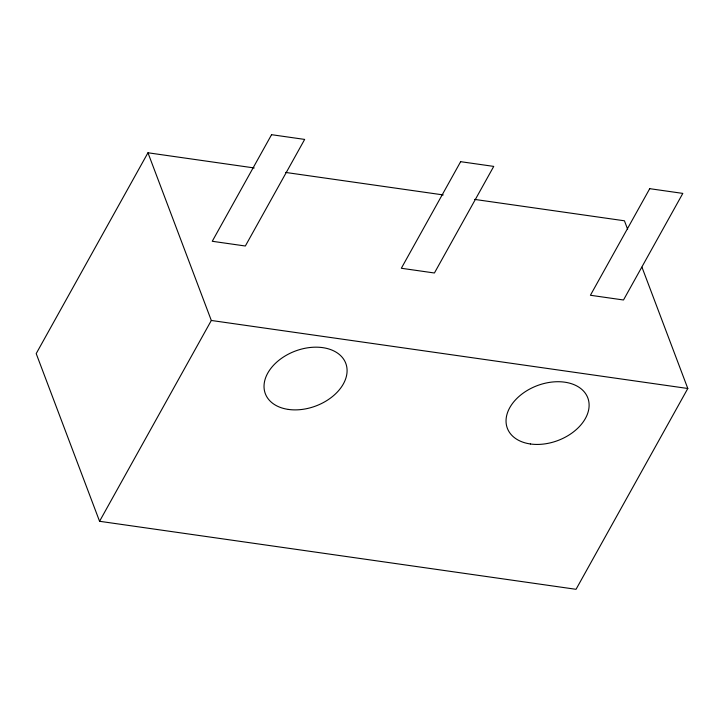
<?xml version="1.0" encoding="UTF-8"?>
<svg xmlns="http://www.w3.org/2000/svg" width="724" height="724" viewBox="0 0 724 724"><rect width="100%" height="100%" fill="white"/><g stroke="black" fill="none" stroke-linecap="round" stroke-linejoin="round"><path stroke-width="1.09" d="M254.214 167.95L147.958 152.773L36.2 353.602L99.568 521.289L576.042 589.309L687.8 388.489L641.971 267.201M99.568 521.289L211.317 320.47L147.958 152.773M285.528 172.421L443.242 194.928M474.555 199.399L624.432 220.793L627.627 229.237M211.317 320.47L687.8 388.489M271.572 134.691L212.25 241.282L245.346 246.006L304.659 139.415L271.572 134.691M460.645 161.678L401.331 268.269L434.418 272.993L493.741 166.402L460.645 161.678M649.727 188.674L590.413 295.265L623.5 299.989L682.813 193.398L649.727 188.674M530.384 443.975A43.006 29.331 -20.7 0 0 588.92 402.3A43.006 29.331 -20.7 0 0 523.425 392.951A43.006 29.331 -20.7 0 0 530.384 443.975M288.36 409.422A43.006 29.331 -20.7 0 0 346.896 367.756A43.006 29.331 -20.7 0 0 281.401 358.407A43.006 29.331 -20.7 0 0 288.36 409.422"/></g></svg>
